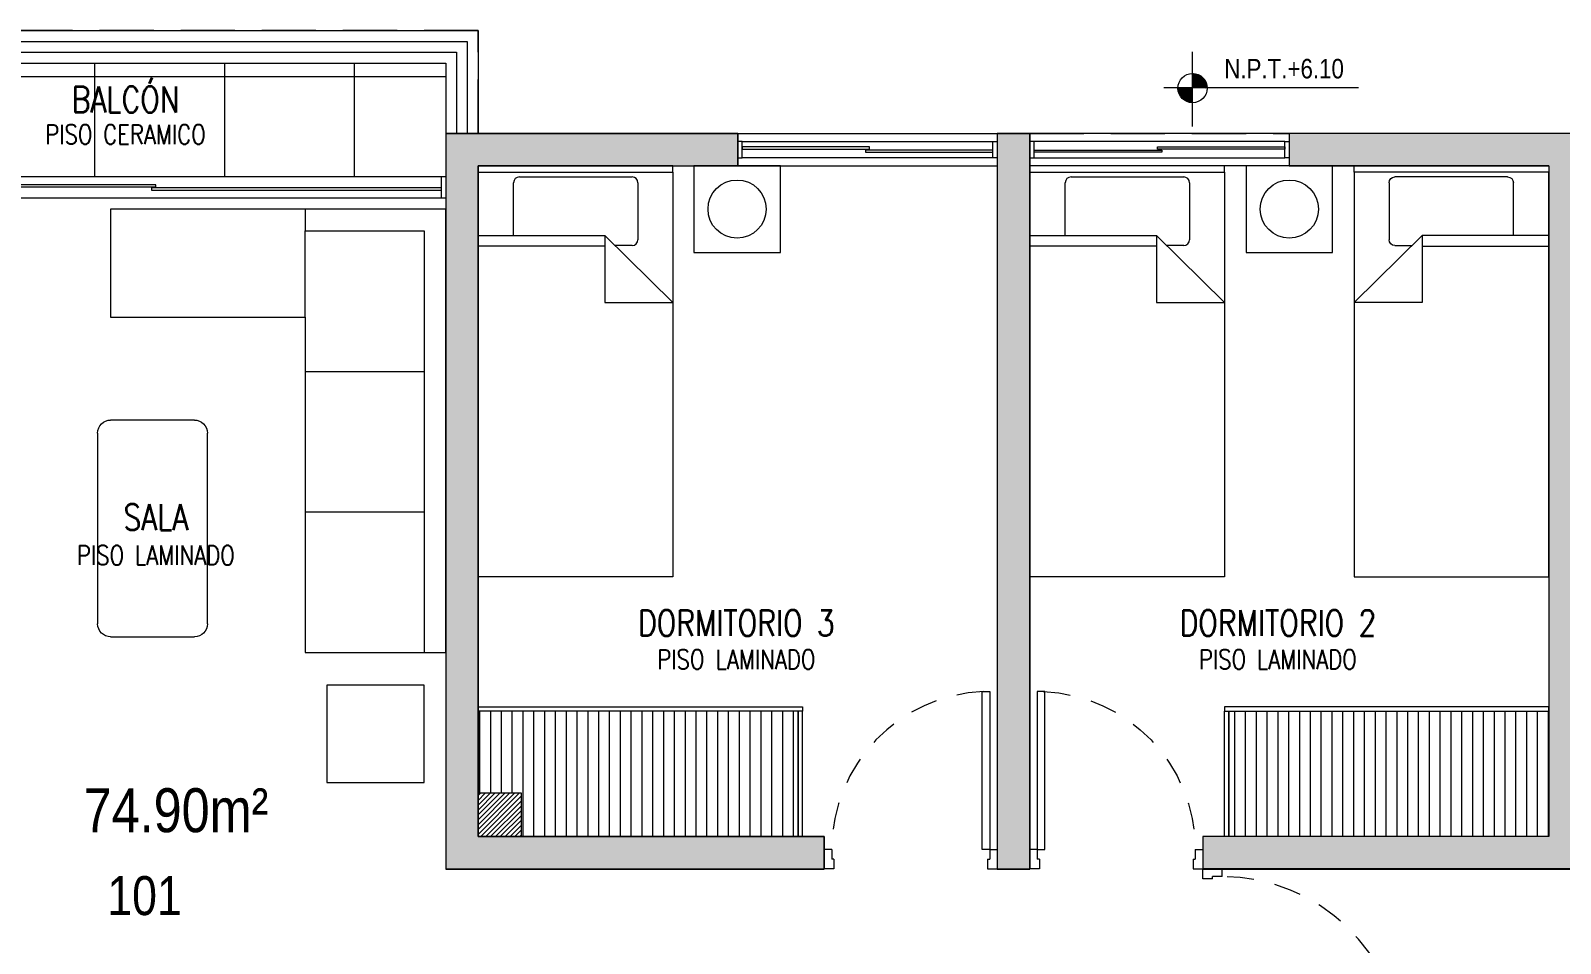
# Model space of a CAD drawing. Header units: millimetres. Extents: x 3738 to 3833, y 1327 to 1657.
# Drawn here: x 3781.5 to 3788.58, y 1491.37 to 1495.59 of the extents above; entities that cross this region are included whole.
import ezdxf
from ezdxf import colors
from ezdxf.entities.mleader import LeaderData, LeaderLine
from ezdxf.enums import TextEntityAlignment as Align
from ezdxf.math import Vec2, Vec3

# ---------------------------------------------------------------- set-up
doc = ezdxf.new("R2010")
doc.units = ezdxf.units.MM
doc.linetypes.add('HIDDEN2', pattern=[0.1875, 0.125, -0.0625])
doc.linetypes.add('X-REF_DP_Arquitectura$0$HIDDEN', pattern=[0.375, 0.25, -0.125])
doc.layers.get('0').update_dxf_attribs({"color": 251, "lineweight": 9})
for name, color, linetype, lineweight in [('A-BARANDAS', 251, 'Continuous', 13), ('A-HATCH', 251, 'Continuous', 13), ('A-MOBILIARIO', 251, 'Continuous', 13), ('A-MURO BAJO', 251, 'Continuous', 13), ('A-MUROS', 251, 'Continuous', 13), ('A-NIVELES-NPT', 251, 'Continuous', 13), ('A-NUMERACIONDEP', 251, 'Continuous', 13), ('A-TEXTO-ACABADO PISO', 251, 'Continuous', 13), ('A-TEXTO-AMBIENTE', 251, 'Continuous', 13), ('A-ÁREA TEXTO', 251, 'Continuous', 13), ('A_20_Estructuras', 251, 'Continuous', 13), ('A_50_TextoAmbiente', 251, 'Continuous', 13), ('A_50_Vigas', 251, 'X-REF_DP_Arquitectura$0$HIDDEN', 13), ('A_60_HatchEstructuras', 251, 'Continuous', 13), ('DLP_MOBILIARIO FIJO', 251, 'Continuous', 13)]:
    doc.layers.add(name, color=color, linetype=linetype, lineweight=lineweight)
doc.styles.add('R80', font='ARIALN.TTF', dxfattribs={"height": 2.03})
doc.styles.add('R80-100', font='ARIALN.TTF', dxfattribs={"height": 0.2032})
doc.styles.add('ROMANS', font='romans.shx', dxfattribs={"width": 0.8})

# ---------------------------------------------------------------- blocks, each defined once
blk = doc.blocks.new('ESTRUC_P1')
at = {"layer": 'A_60_HatchEstructuras'}
h = blk.add_hatch(color=256, dxfattribs=at)
h.dxf.hatch_style = 1
h.paths.add_polyline_path([(18.85, -0.475), (17.5, -0.475), (17.5, -0.625), (18.7, -0.625), (18.7, -3.725), (17.1, -3.725), (17.1, -3.875), (18.85, -3.875)])
h.paths.add_polyline_path([(16.3, -0.475), (16.15, -0.475), (16.15, -3.875), (16.3, -3.875)])
h.paths.add_polyline_path([(15.35, -3.725), (13.75, -3.725), (13.75, -0.625), (14.95, -0.625), (14.95, -0.475), (13.6, -0.475), (13.6, -3.875), (15.35, -3.875)])
at = {"layer": 'A_20_Estructuras'}
for points in [[(15.35, -3.725), (13.75, -3.725), (13.75, -0.625), (14.95, -0.625), (14.95, -0.475), (13.6, -0.475), (13.6, -3.875), (15.35, -3.875)], [(16.3, -0.475), (16.15, -0.475), (16.15, -3.875), (16.3, -3.875)], [(18.85, -0.475), (17.5, -0.475), (17.5, -0.625), (18.7, -0.625), (18.7, -3.725), (17.1, -3.725), (17.1, -3.875), (18.85, -3.875)]]:
    blk.add_lwpolyline(points, close=True, dxfattribs=at)
at = {"layer": 'A_50_Vigas'}
for p, q in [((14.95, -0.475), (16.15, -0.475)), ((16.3, -0.475), (17.5, -0.475))]:
    blk.add_line(p, q, dxfattribs=at)
blk.add_lwpolyline([(13.75, -0.475), (13.75, 0), (10.8, 0)], dxfattribs=at)
blk = doc.blocks.new('*U258')
for p, q in [((0.01, 0.855), (0.01, 0.9)), ((0.055, 0.855), (0.01, 0.855)), ((0.1, 0.865), (0.055, 0.865)), ((0.055, 0.855), (0.055, 0.865)), ((0.1, 0.865), (0.1, 0.9)), ((0.055, 0.045), (0.01, 0.045)), ((0.01, 0.045), (0.01, 0)), ((0.055, 0.045), (0.055, 0.035)), ((0.1, 0.035), (0.055, 0.035)), ((0.1, 0.035), (0.1, 0))]:
    blk.add_line(p, q)
blk.add_lwpolyline([(0.93, 0.07), (0.93, 0.035), (0.1, 0.035), (0.1, 0.07)], close=True)
at = {"color": 7, "linetype": 'HIDDEN2'}
blk.add_arc((0.0995, 0.0339), 0.8311, 2.23015, 89.96723, dxfattribs=at)
blk = doc.blocks.new('1 PLAZA')
for p, q in [((-0.2592, -0.0513), (0.2619, -0.0513)), ((-0.2859, -0.3221), (-0.2859, -0.0781)), ((0.2887, -0.0781), (0.2887, -0.3415)), ((-0.45, -0.3221), (0.1356, -0.3221)), ((0.45, -0.6318), (0.1356, -0.3221)), ((0.1356, -0.3221), (0.1356, -0.6318)), ((0.1356, -0.371), (-0.45, -0.371)), ((0.2619, -0.3683), (0.1825, -0.3683)), ((0.1356, -0.6318), (0.45, -0.6318))]:
    blk.add_line(p, q)
at = {"extrusion": (4.49068e-08, -3.60286e-08, 1), "elevation": 0}
blk.add_lwpolyline([(-0.45, -0.0287), (0.45, -0.0287), (0.45, 0), (-0.45, 0)], close=True, dxfattribs=at)
blk.add_lwpolyline([(-0.45, -1.9), (-0.45, -0.0287), (0.45, -0.0287), (0.45, -1.9)], close=True)
for centre, start, end in [((-0.2592, -0.0781), 90, 180), ((0.2619, -0.0781), 0, 90), ((0.2619, -0.3415), 270, 0)]:
    blk.add_arc(centre, 0.0267, start, end)
blk = doc.blocks.new('VELADOR')
blk.add_lwpolyline([(0, 0.4), (0, 0), (0.4, 0), (0.4, 0.4)], close=True)
blk.add_circle((0.2, 0.2), 0.1344)
blk = doc.blocks.new('*U259')
for p, q in [((0.01, 0.755), (0.01, 0.8)), ((0.1, 0.765), (0.1, 0.8)), ((0.055, 0.755), (0.01, 0.755)), ((0.1, 0.765), (0.055, 0.765)), ((0.055, 0.755), (0.055, 0.765)), ((0.055, 0.045), (0.01, 0.045)), ((0.01, 0.045), (0.01, 0)), ((0.055, 0.045), (0.055, 0.035)), ((0.1, 0.035), (0.055, 0.035)), ((0.1, 0.035), (0.1, 0))]:
    blk.add_line(p, q)
blk.add_lwpolyline([(0.83, 0.07), (0.83, 0.035), (0.1, 0.035), (0.1, 0.07)], close=True)
at = {"color": 7, "linetype": 'HIDDEN2'}
blk.add_arc((0.0996, 0.034), 0.731, 2.23015, 89.96723, dxfattribs=at)
blk = doc.blocks.new('VP.120')
at = {"layer": 'A-MURO BAJO'}
for p, q in [((0, 0), (1.2, 0)), ((0, -0.15), (1.2, -0.15))]:
    blk.add_line(p, q, dxfattribs=at)
at = {"layer": 'DLP_MOBILIARIO FIJO', "color": 251}
for p, q in [((0.02, -0.0375), (1.18, -0.0375)), ((1.18, -0.1125), (0.02, -0.1125))]:
    blk.add_line(p, q, dxfattribs=at)
at = {"layer": 'DLP_MOBILIARIO FIJO', "color": 6}
for points in [[(0, -0.1125), (0.02, -0.1125), (0.02, -0.0375), (0, -0.0375)], [(1.2, -0.1125), (1.18, -0.1125), (1.18, -0.0375), (1.2, -0.0375)]]:
    blk.add_lwpolyline(points, close=True, dxfattribs=at)
at = {"layer": 'DLP_MOBILIARIO FIJO', "elevation": 0}
for points in [[(0.61, -0.0625), (0.02, -0.0625), (0.02, -0.0725), (0.61, -0.0725)], [(0.59, -0.0875), (1.18, -0.0875), (1.18, -0.0775), (0.59, -0.0775)]]:
    blk.add_lwpolyline(points, close=True, dxfattribs=at)
blk = doc.blocks.new('SOFA SEC')
for p, q in [((0, 0.65), (0.1, 0.65)), ((0.1, 0.65), (0.1, 0.1)), ((0.5, 0.65), (0.1, 0.65)), ((0.75, 0.65), (0.75, 0.1)), ((1.4, 0.65), (1.4, 0.1)), ((0.1, 0.1), (2.05, 0.1))]:
    blk.add_line(p, q)
blk.add_lwpolyline([(0.5, 1.55), (0.5, 0.65), (2.05, 0.65), (2.05, 0), (0, 0), (0, 1.55)], close=True)
blk = doc.blocks.new('MESA CENTRO')
for p, q in [((-0.1937, 0), (0.1937, 0)), ((-0.2537, -0.9421), (-0.2537, -0.06)), ((0.2537, -0.06), (0.2537, -0.9421)), ((0.1937, -1.0021), (-0.1937, -1.0021))]:
    blk.add_line(p, q)
for centre, start, end in [((-0.1937, -0.06), 90, 180), ((0.1937, -0.06), 0, 90), ((-0.1937, -0.9421), 180, 270), ((0.1937, -0.9421), 270, 0)]:
    blk.add_arc(centre, 0.06, start, end)
blk = doc.blocks.new('DPTO 75.2')
at = {"layer": 'A-HATCH'}
h = blk.add_hatch(dxfattribs=at)
h.set_pattern_fill('_USER', color=256, scale=0.6, double=1, pattern_type=0)
h.set_pattern_definition([(0, (-1e-06, 6.175), (0, 0.6), []), (90, (-1e-06, 6.175), (-0.6, 4e-17), [])])
h.paths.add_polyline_path([(0, 6.175), (0, 5.65), (2.8, 5.65), (2.8, 6.175)])
h = blk.add_hatch(dxfattribs=at)
h.set_pattern_fill('ANSI31', color=256, scale=0.005)
h.set_pattern_definition([(45, (8.629694, -43.236664), (-0.01122532, 0.01122532), [])])
h.paths.add_polyline_path([(2.95, 2.8), (3.15, 2.8), (3.15, 2.6), (2.95, 2.6)])
at = {"layer": 'DLP_MOBILIARIO FIJO'}
h = blk.add_hatch(dxfattribs=at)
h.set_pattern_fill('_USER', color=8, scale=0.05, angle=270, pattern_type=0)
h.set_pattern_definition([(270, (4.43, 3.179993), (0.05, -9e-18), [])])
h.paths.add_polyline_path([(2.95, 3.18), (2.95, 2.8), (3.15, 2.8), (3.15, 2.6), (4.43, 2.6), (4.43, 3.18)])
h = blk.add_hatch(dxfattribs=at)
h.set_pattern_fill('_USER', color=8, scale=0.05, angle=270, pattern_type=0)
h.set_pattern_definition([(270, (6.42, 3.179994), (0.05, -9e-18), [])])
h.paths.add_polyline_path([(7.9, 2.6), (6.42, 2.6), (6.42, 3.18), (7.9, 3.18)])
at = {"layer": 'A-BARANDAS', "elevation": 0}
for points in [[(0, 6.275), (2.9, 6.275), (2.9, 5.85)], [(0, 6.225), (2.85, 6.225), (2.85, 5.85)]]:
    blk.add_lwpolyline(points, dxfattribs=at)
at = {"layer": 'A-MOBILIARIO', "elevation": 0}
blk.add_lwpolyline([(2.25, 3.3), (2.25, 2.85), (2.7, 2.85), (2.7, 3.3)], close=True, dxfattribs=at)
at = {"layer": 'A-MURO BAJO', "color": 4}
blk.add_line((2.95, 6.325, 0), (2.95, 5.85, 0), dxfattribs=at)
at = {"layer": 'A-MURO BAJO', "color": 7}
for p, q in [((0.02, 5.65, 0), (2.78, 5.65, 0)), ((2.78, 5.55, 0), (0.02, 5.55, 0))]:
    blk.add_line(p, q, dxfattribs=at)
at = {"layer": 'A-MURO BAJO', "color": 4, "elevation": 0}
for points in [[(0, 6.325), (2.95, 6.325)], [(0, 6.175), (2.8, 6.175), (2.8, 5.85)]]:
    blk.add_lwpolyline(points, dxfattribs=at)
at = {"layer": 'A-MUROS'}
for p, q in [((2.8, 5.85, 0), (2.8, 2.45, 0)), ((2.8, 5.85, 0), (4.15, 5.85, 0)), ((4.15, 5.85, 0), (4.15, 5.7, 0)), ((5.35, 5.85, 0), (5.35, 2.45, 0)), ((5.35, 5.85, 0), (5.5, 5.85, 0)), ((5.5, 5.85, 0), (5.5, 2.45, 0)), ((6.7, 5.85, 0), (6.7, 5.7, 0)), ((8.05, 5.85, 0), (6.7, 5.85, 0)), ((2.95, 5.7, 0), (2.95, 2.8, 0)), ((2.95, 5.7, 0), (4.15, 5.7, 0)), ((7.9, 5.7, 0), (6.7, 5.7, 0)), ((7.9, 5.7, 0), (7.9, 2.6, 0)), ((3.15, 2.8, 0), (2.95, 2.8, 0)), ((3.15, 2.6, 0), (3.15, 2.8, 0)), ((3.15, 2.6, 0), (4.55, 2.6, 0)), ((4.55, 2.6, 0), (4.55, 2.45, 0)), ((6.3, 2.6, 0), (6.3, 2.45, 0)), ((7.9, 2.6, 0), (6.3, 2.6, 0)), ((2.8, 2.45, 0), (4.55, 2.45, 0)), ((5.35, 2.45, 0), (5.5, 2.45, 0)), ((8.05, 2.45, 0), (6.3, 2.45, 0))]:
    blk.add_line(p, q, dxfattribs=at)
at = {"layer": 'DLP_MOBILIARIO FIJO', "elevation": 0}
for points in [[(1.46, 5.6125), (0.02, 5.6125), (0.02, 5.6025), (1.46, 5.6025)], [(1.44, 5.5875), (2.78, 5.5875), (2.78, 5.5975), (1.44, 5.5975)], [(4.45, 3.2), (4.45, 3.18), (2.95, 3.18), (2.95, 3.2)], [(6.4, 3.2), (6.4, 3.18), (7.9, 3.18), (7.9, 3.2)], [(4.43, 2.6), (4.45, 2.6), (4.45, 3.18), (4.43, 3.18)], [(6.42, 2.6), (6.4, 2.6), (6.4, 3.18), (6.42, 3.18)]]:
    blk.add_lwpolyline(points, close=True, dxfattribs=at)
at = {"layer": 'DLP_MOBILIARIO FIJO', "color": 6, "elevation": 0}
blk.add_lwpolyline([(2.8, 5.55), (2.78, 5.55), (2.78, 5.65), (2.8, 5.65)], close=True, dxfattribs=at)
at = {"layer": 'DLP_MOBILIARIO FIJO', "color": 8, "elevation": 0}
for points in [[(2.95, 2.6), (4.43, 2.6), (4.43, 3.18), (2.95, 3.18)], [(7.9, 2.6), (6.42, 2.6), (6.42, 3.18), (7.9, 3.18)]]:
    blk.add_lwpolyline(points, close=True, dxfattribs=at)
blk.add_blockref('VP.120', (4.15, 5.85, 0))
at = {"xscale": -1}
blk.add_blockref('VP.120', (6.7, 5.85, 0), dxfattribs=at)
at = {"layer": 'A-MOBILIARIO', "extrusion": (-4.49068e-08, 3.60286e-08, 1)}
for name, p in [('1 PLAZA', (3.4, 5.7, 0)), ('VELADOR', (3.9471, 5.3, 0)), ('1 PLAZA', (5.95, 5.7, 0)), ('VELADOR', (6.5, 5.3, 0))]:
    blk.add_blockref(name, p, dxfattribs=at)
at = {"layer": 'A-MOBILIARIO', "extrusion": (-4.49068e-08, -3.60286e-08, -1), "zscale": -1}
blk.add_blockref('1 PLAZA', (-7.45, 5.7, 0), dxfattribs=at)
at = {"layer": 'A-MOBILIARIO'}
for name, p, xscale, rotation in [('SOFA SEC', (2.8, 5.5, 0), -1, 90.00043285210194), ('MESA CENTRO', (1.4447, 3.5229, 0), -0.9999999999999984, 180.0000225791111), ('*U259', (5.5, 2.44, 0), -1, 270)]:
    blk.add_blockref(name, p, dxfattribs=dict(at, xscale=xscale, rotation=rotation))
at = {"layer": 'A-MOBILIARIO', "rotation": 90}
blk.add_blockref('*U259', (5.35, 2.44, 0), dxfattribs=at)
at = {"layer": 'A-MOBILIARIO'}
blk.add_blockref('*U258', (6.29, 1.55, 0), dxfattribs=at)
blk = doc.blocks.new('TF_P1')
blk.add_blockref('DPTO 75.2', (12.15, 4.725, 0))
blk = doc.blocks.new('TEXTO AMBIENTES P1')
at = {"layer": 'A-TEXTO-ACABADO PISO', "char_height": 0.09, "attachment_point": 2, "style": 'ROMANS'}
for s, width, insert in [('PISO CERAMICO', 1.20225, (12.1197, -0.435)), ('PISO LAMINADO', 1.034523, (12.2599, -2.3799, 0)), ('PISO LAMINADO', 1.20225, (14.9438, -2.8614)), ('PISO LAMINADO', 1.20225, (17.4471, -2.8614))]:
    blk.add_mtext_dynamic_manual_height_columns(s, width=width, gutter_width=12.5, heights=[0], dxfattribs=dict(at, insert=insert))
at = {"layer": 'A-TEXTO-AMBIENTE', "style": 'ROMANS', "width": 0.8}
for s, p in [('BALCÓN', (12.12, -0.3782, 0)), ('SALA', (12.26, -2.3086, 0)), ('DORMITORIO 3', (14.9436, -2.7981)), ('DORMITORIO 2', (17.4473, -2.7981))]:
    blk.add_text(s, height=0.12, dxfattribs=at).set_placement(p, align=Align.CENTER)
blk = doc.blocks.new('_Dot')
at = {"color": 0, "linetype": 'ByBlock', "lineweight": -2}
blk.add_line((-0.5, 0), (-1, 0), dxfattribs=at)
at = {"color": 0, "linetype": 'ByBlock', "const_width": 0.5}
blk.add_lwpolyline([(-0.25, 0, 1), (0.25, 0, 1)], format="xyb", close=True, dxfattribs=at)
blk = doc.blocks.new('SIM NIVEL PLANTA')
at = {"linetype": 'Continuous'}
h = blk.add_hatch(dxfattribs=at)
h.set_pattern_fill('_USER', color=0, scale=0.089997, angle=45, style=0, pattern_type=0)
h.set_pattern_definition([(45, (31854.49523, 23864.84028), (-0.06363728001, 0.06363728001), [])])
h.paths.add_polyline_path([(-17.33, 0), (-15.98, 0, 0.409209), (-17.33, 1.33)])
h.paths.add_polyline_path([(-18.68, 0, 0.004279), (-18.68, -0.02, 0.414214), (-17.33, -1.37), (-17.33, 0)])
at = {"color": 0}
for p, q in [((-17.33, -3.58), (-17.33, 3.34)), ((-2, 0), (-20, 0))]:
    blk.add_line(p, q, dxfattribs=at)
at = {"color": 0, "linetype": 'Continuous'}
blk.add_circle((-17.33, -0.02), 1.35, dxfattribs=at)
at = {"color": 0, "style": 'R80'}
blk.add_attdef('N.P.T.+0.00', text='', height=1.8, dxfattribs=at).set_placement((-8.87, 1.77), align=Align.MIDDLE_CENTER)
blk = doc.blocks.new('NIVELES')
at = {"layer": 'A-NIVELES-NPT'}
ref = blk.add_blockref('SIM NIVEL PLANTA', (-7.731, 0.2097, 0), dxfattribs=dict(at, xscale=0.05, yscale=0.05, zscale=0.05))
ref.add_attrib('N.P.T.+0.00', 'N.P.T.+6.10', dxfattribs={"layer": '0', "height": 0.09, "style": 'R80'}).set_placement((-8.1745, 0.2984, 0), align=Align.MIDDLE_CENTER)
blk = doc.blocks.new('areas-TE')
at = {"layer": 'A-ÁREA TEXTO', "color": 1, "insert": (14.2207, -3.5018, 0), "char_height": 0.2032, "width": 2.294455, "attachment_point": 3, "style": 'R80-100'}
blk.add_mtext('\\pxql;74.90m²', dxfattribs=at)
at = {"layer": 'A-NUMERACIONDEP'}
ml = blk.add_multileader_mtext('Standard', dxfattribs=at)
ml.set_content('101', color=256, style='R80')
ml.set_leader_properties(color=256)
ml.set_arrow_properties(name='DOT')
ml.build(insert=Vec2(0, 0))
ml.multileader.update_dxf_attribs({"leader_type": 0, "has_text_frame": 1, "text_left_attachment_type": 2, "text_right_attachment_type": 2, "dogleg_length": 0.36, "arrow_head_size": 0.06, "scale": 0.06})
ctx = ml.context
ctx.base_point, ctx.scale, ctx.char_height, ctx.arrow_head_size, ctx.landing_gap_size, ctx.plane_origin = Vec3(12.006, -4), 0.06, 0.18, 0.06, 0.06, Vec3(10.6466, -4.0043)
ctx.left_attachment, ctx.right_attachment, ctx.text_align_type = 2, 2, 1
notes = []
notes.append((ctx, [(0, (1, 1, 0), (12.5014, -4), (-1, 0), 0.0917, [(0, [(12.7879, -3.651)], 0, [])])]))
ctx.mtext.insert, ctx.mtext.width, ctx.mtext.alignment, ctx.mtext.flow_direction = Vec3(12.2078, -3.9081), 0.461923, 2, 5
for ctx, leaders in notes:
    for number, flags, end, landing, length, lines in leaders:
        leader = LeaderData()
        leader.index, (leader.has_last_leader_line, leader.has_dogleg_vector, leader.attachment_direction) = number, flags
        leader.last_leader_point, leader.dogleg_vector, leader.dogleg_length = Vec3(end), Vec3(landing), length
        for number, points, colour, breaks in lines:
            line = LeaderLine()
            line.index, line.vertices, line.color, line.breaks = number, Vec3.list(points), colors.encode_raw_color(colour), breaks
            leader.lines.append(line)
        ctx.leaders.append(leader)

msp = doc.modelspace()

# ---------------------------------------------------------------- block references
at = {"color": 251}
msp.add_blockref('ESTRUC_P1', (3769.8221, 1495.5876), dxfattribs=at)

# ---------------------------------------------------------------- next in the draw order: block references
msp.add_blockref('TF_P1', (3768.4721, 1484.5379), dxfattribs=at)

# ---------------------------------------------------------------- next in the draw order: block references
for name, p in [('NIVELES', (3795.4725, 1495.1136, 0)), ('areas-TE', (3769.8221, 1495.5879))]:
    msp.add_blockref(name, p)
at = {"layer": 'A_50_TextoAmbiente'}
msp.add_blockref('TEXTO AMBIENTES P1', (3769.8221, 1495.5879), dxfattribs=at)

doc.saveas('drawing.dxf')
